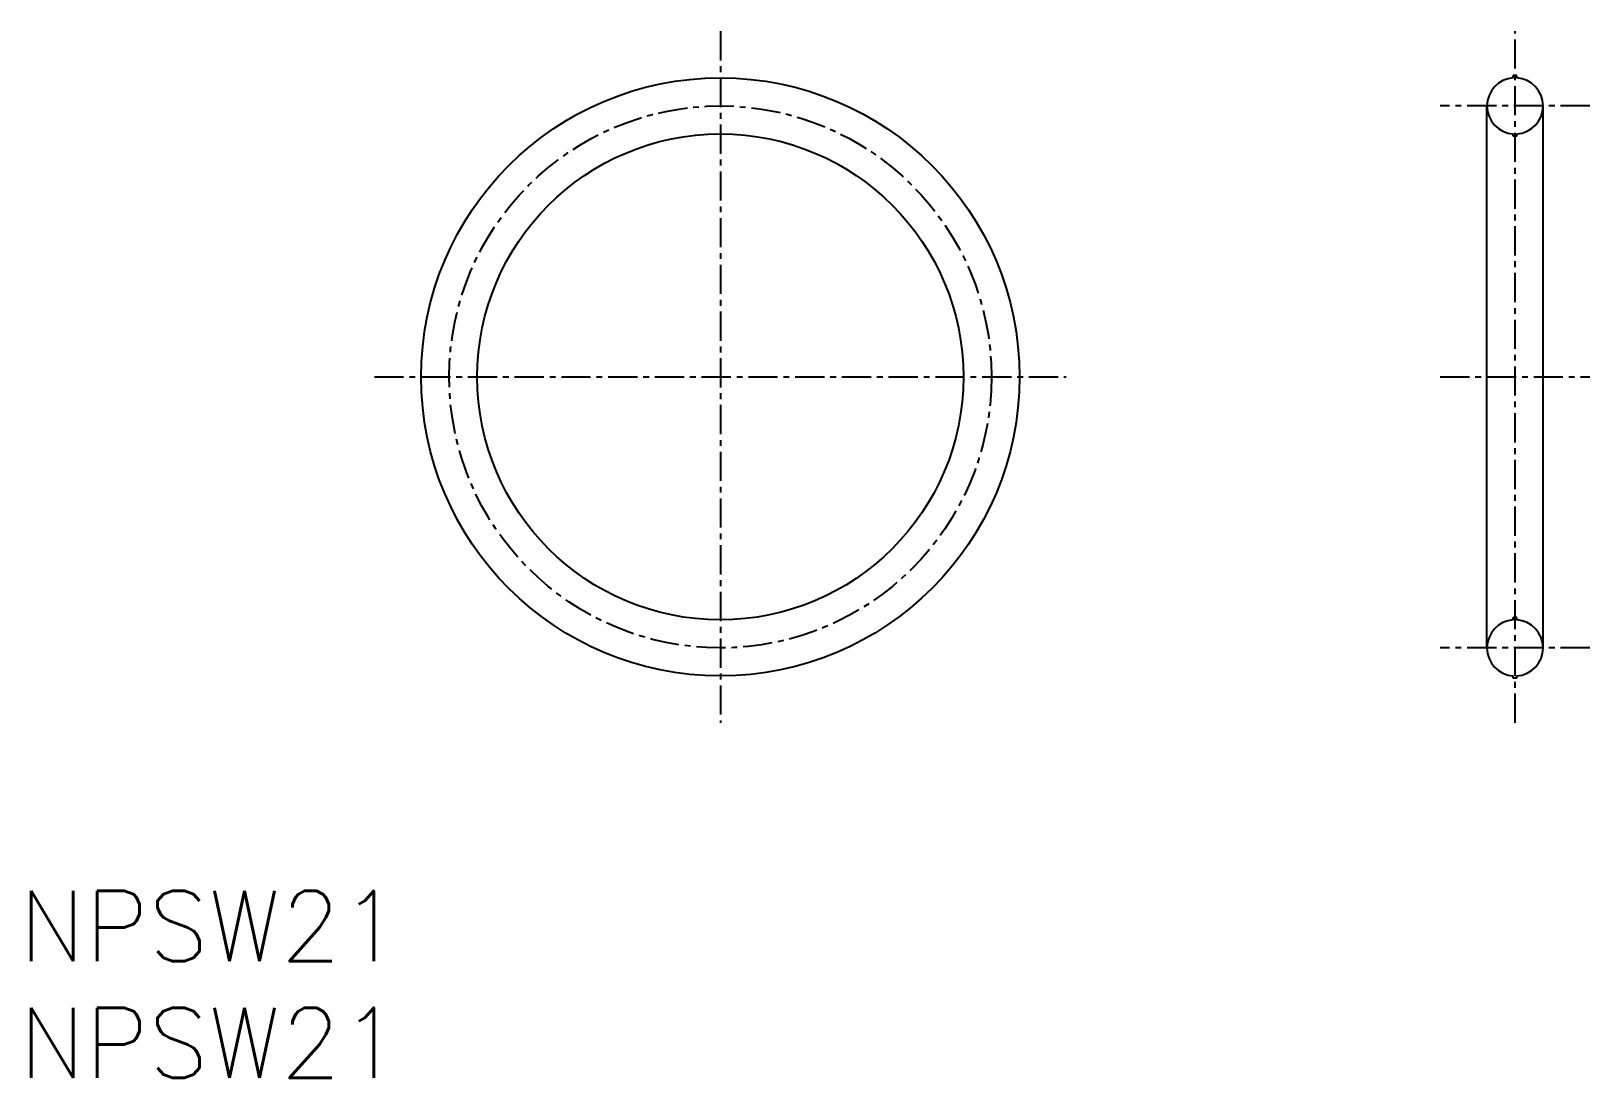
# Model space of a CAD drawing. Extents: x 0.5 to 67.2, y 0 to 44.8.
import ezdxf

# ---------------------------------------------------------------- set-up
doc = ezdxf.new("R2010")
doc.units = 0
doc.linetypes.add('CENTER', pattern=[2, 1.25, -0.25, 0.25, -0.25])
doc.layers.get('0').update_dxf_attribs({"linetype": 'CONTINUOUS'})
doc.layers.add('CENTER', color=1, linetype='CENTER')
doc.styles.get("Standard").update_dxf_attribs({"font": 'txt.shx'})

# ---------------------------------------------------------------- blocks, each defined once
blk = doc.blocks.new('*U11')
at = {"color": 7, "linetype": 'CONTINUOUS'}
blk.add_text('NPSW21', height=3, dxfattribs=at).set_placement((0, 0))
blk = doc.blocks.new('*U12')
at = {"color": 7, "linetype": 'CONTINUOUS'}
blk.add_text('NPSW21', height=3, dxfattribs=at).set_placement((0, 5))

msp = doc.modelspace()

# ---------------------------------------------------------------- linework, layer by layer
at = {"color": 7, "linetype": 'CONTINUOUS'}
for p, q in [((64.075, 42.9), (63.925, 42.9)), ((63.925, 42.798), (63.925, 42.9)), ((64.075, 42.798), (64.075, 42.9)), ((62.8, 18.4), (62.8, 41.6)), ((65.2, 18.4), (65.2, 41.6)), ((63.925, 40.3), (63.925, 40.402)), ((64.075, 40.3), (63.925, 40.3)), ((64.075, 40.3), (64.075, 40.402)), ((64.075, 19.7), (63.925, 19.7)), ((63.925, 19.598), (63.925, 19.7)), ((64.075, 19.598), (64.075, 19.7)), ((63.925, 17.1), (63.925, 17.202)), ((64.075, 17.1), (63.925, 17.1)), ((64.075, 17.1), (64.075, 17.202))]:
    msp.add_line(p, q, dxfattribs=at)
for radius in [12.8, 10.4]:
    msp.add_circle((30, 30), radius, dxfattribs=at)
for centre, start, end in [((64, 41.6), 93.58332, 266.41668), ((64, 41.6), 273.58332, 86.41668), ((64, 18.4), 93.58332, 266.41668), ((64, 18.4), 273.58332, 86.41668)]:
    msp.add_arc(centre, 1.2, start, end, dxfattribs=at)
at = {"layer": 'CENTER', "color": 1, "linetype": 'CENTER'}
for p, q in [((30, 44.8), (30, 15.2)), ((64, 15.2), (64, 44.8)), ((67.2, 41.6), (60.8, 41.6)), ((15.2, 30), (44.8, 30)), ((60.8, 30), (67.2, 30)), ((67.2, 18.4), (60.8, 18.4))]:
    msp.add_line(p, q, dxfattribs=at)
msp.add_circle((30, 30), 11.6, dxfattribs=at)

# ---------------------------------------------------------------- block references
at = {"color": 7, "linetype": 'CONTINUOUS'}
for name in ['*U12', '*U11']:
    msp.add_blockref(name, (0, 0), dxfattribs=at)

doc.saveas('drawing.dxf')
